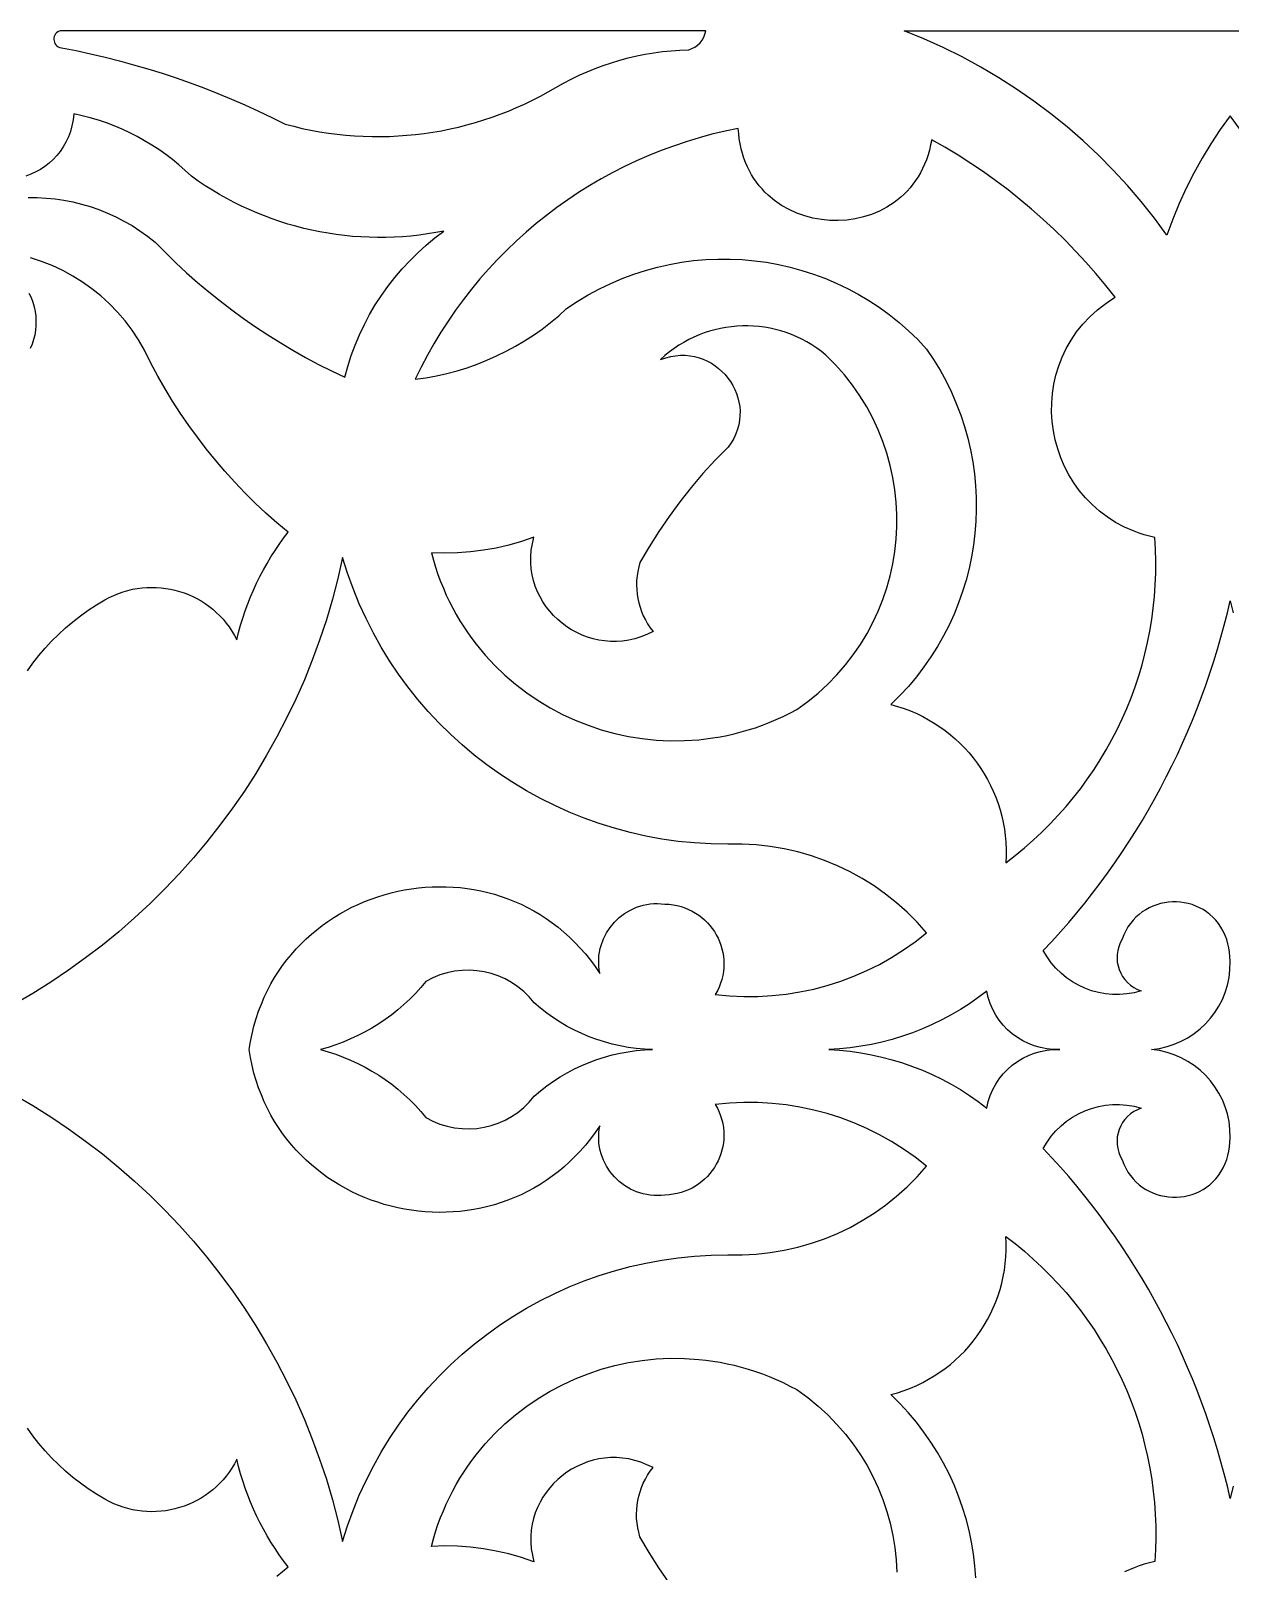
# Model space of a CAD drawing. Extents: x -350 to 350, y -250 to 250.
# Drawn here: x -43.7 to 3.4, y 129.5 to 190 of the extents above; entities that cross this region are included whole.
import ezdxf

# ---------------------------------------------------------------- set-up
doc = ezdxf.new("R2010")
doc.units = 0
doc.layers.add('BITMAP_LAYER', color=18, linetype='CONTINUOUS')

msp = doc.modelspace()

# ---------------------------------------------------------------- linework, layer by layer
at = {"layer": 'BITMAP_LAYER'}
for points in [[(-42.551, 190), (-42.612, 189.983), (-42.665, 189.955), (-42.711, 189.919), (-42.749, 189.876), (-42.778, 189.828), (-42.799, 189.775), (-42.811, 189.719), (-42.815, 189.662), (-42.81, 189.606), (-42.796, 189.551), (-42.773, 189.499), (-42.74, 189.451), (-42.699, 189.41), (-42.648, 189.376), (-42.587, 189.351), (-42.516, 189.336), (-41.944, 189.222), (-41.375, 189.099), (-40.808, 188.966), (-40.244, 188.823), (-39.683, 188.669), (-39.125, 188.506), (-38.57, 188.333), (-38.018, 188.15), (-37.47, 187.957), (-36.925, 187.755), (-36.383, 187.543), (-35.846, 187.321), (-35.313, 187.09), (-34.783, 186.849), (-34.258, 186.598), (-33.737, 186.338), (-33.4, 186.25), (-33.061, 186.17), (-32.721, 186.1), (-32.38, 186.038), (-32.038, 185.984), (-31.696, 185.94), (-31.353, 185.904), (-31.01, 185.877), (-30.666, 185.859), (-30.323, 185.849), (-29.98, 185.848), (-29.637, 185.855), (-29.294, 185.871), (-28.953, 185.896), (-28.612, 185.929), (-28.272, 185.971), (-27.933, 186.021), (-27.596, 186.079), (-27.26, 186.146), (-26.926, 186.222), (-26.594, 186.306), (-26.263, 186.398), (-25.935, 186.499), (-25.609, 186.608), (-25.286, 186.725), (-24.965, 186.85), (-24.647, 186.984), (-24.332, 187.126), (-24.021, 187.276), (-23.712, 187.435), (-23.407, 187.601), (-23.106, 187.776), (-22.806, 187.945), (-22.502, 188.103), (-22.193, 188.252), (-21.88, 188.391), (-21.563, 188.52), (-21.242, 188.639), (-20.918, 188.747), (-20.591, 188.846), (-20.261, 188.934), (-19.928, 189.012), (-19.593, 189.08), (-19.255, 189.137), (-18.916, 189.183), (-18.575, 189.219), (-18.232, 189.244), (-17.888, 189.259), (-17.761, 189.302), (-17.644, 189.363), (-17.538, 189.44), (-17.443, 189.53), (-17.363, 189.633), (-17.297, 189.746), (-17.249, 189.868), (-17.218, 189.998)], [(-5.436, 157.337), (-5.065, 157.622), (-4.705, 157.919), (-4.356, 158.225), (-4.018, 158.541), (-3.691, 158.866), (-3.375, 159.2), (-3.071, 159.544), (-2.778, 159.895), (-2.497, 160.255), (-2.228, 160.623), (-1.971, 160.998), (-1.726, 161.381), (-1.493, 161.771), (-1.272, 162.167), (-1.064, 162.57), (-0.869, 162.979), (-0.687, 163.393), (-0.517, 163.814), (-0.361, 164.239), (-0.218, 164.669), (-0.088, 165.104), (0.028, 165.543), (0.131, 165.985), (0.22, 166.432), (0.294, 166.882), (0.355, 167.335), (0.402, 167.79), (0.434, 168.249), (0.452, 168.709), (0.455, 169.171), (0.443, 169.634), (0.417, 170.099), (0.206, 170.151), (0, 170.21), (-0.2, 170.275), (-0.396, 170.348), (-0.77, 170.512), (-1.123, 170.7), (-1.453, 170.911), (-1.762, 171.144), (-2.048, 171.396), (-2.311, 171.667), (-2.551, 171.954), (-2.769, 172.256), (-2.962, 172.571), (-3.132, 172.899), (-3.278, 173.237), (-3.4, 173.583), (-3.497, 173.937), (-3.569, 174.297), (-3.616, 174.66), (-3.638, 175.026), (-3.635, 175.393), (-3.605, 175.76), (-3.55, 176.124), (-3.468, 176.484), (-3.359, 176.839), (-3.224, 177.187), (-3.062, 177.527), (-2.872, 177.857), (-2.655, 178.175), (-2.409, 178.48), (-2.136, 178.77), (-1.834, 179.043), (-1.672, 179.174), (-1.503, 179.299), (-1.327, 179.42), (-1.144, 179.536), (-1.515, 180.006), (-1.897, 180.465), (-2.291, 180.914), (-2.696, 181.353), (-3.112, 181.781), (-3.539, 182.198), (-3.977, 182.604), (-4.424, 182.998), (-4.882, 183.381), (-5.349, 183.752), (-5.826, 184.112), (-6.313, 184.459), (-6.809, 184.794), (-7.313, 185.117), (-7.826, 185.427), (-8.348, 185.724), (-8.388, 185.517), (-8.435, 185.317), (-8.491, 185.124), (-8.554, 184.939), (-8.625, 184.76), (-8.703, 184.588), (-8.788, 184.424), (-8.88, 184.267), (-8.978, 184.116), (-9.082, 183.973), (-9.193, 183.836), (-9.308, 183.707), (-9.429, 183.584), (-9.555, 183.469), (-9.685, 183.36), (-9.82, 183.258), (-10.102, 183.076), (-10.398, 182.92), (-10.706, 182.792), (-11.024, 182.691), (-11.349, 182.617), (-11.679, 182.57), (-12.013, 182.55), (-12.347, 182.556), (-12.679, 182.589), (-13.008, 182.648), (-13.33, 182.734), (-13.644, 182.845), (-13.948, 182.982), (-14.238, 183.146), (-14.514, 183.335), (-14.772, 183.549), (-14.894, 183.666), (-15.01, 183.789), (-15.121, 183.919), (-15.227, 184.054), (-15.326, 184.196), (-15.419, 184.345), (-15.506, 184.499), (-15.585, 184.66), (-15.658, 184.827), (-15.723, 185), (-15.78, 185.18), (-15.829, 185.366), (-15.87, 185.557), (-15.902, 185.755), (-15.926, 185.959), (-15.94, 186.169), (-16.46, 186.06), (-16.975, 185.936), (-17.484, 185.797), (-17.987, 185.644), (-18.484, 185.477), (-18.975, 185.295), (-19.459, 185.1), (-19.937, 184.89), (-20.407, 184.668), (-20.869, 184.432), (-21.324, 184.183), (-21.771, 183.922), (-22.21, 183.648), (-22.64, 183.361), (-23.062, 183.062), (-23.474, 182.751), (-23.877, 182.429), (-24.271, 182.095), (-24.655, 181.749), (-25.028, 181.393), (-25.392, 181.025), (-25.744, 180.647), (-26.086, 180.258), (-26.416, 179.859), (-26.735, 179.449), (-27.043, 179.03), (-27.338, 178.601), (-27.621, 178.163), (-27.892, 177.715), (-28.149, 177.258), (-28.394, 176.793), (-28.626, 176.318), (-28.209, 176.377), (-27.797, 176.452), (-27.389, 176.544), (-26.986, 176.651), (-26.588, 176.773), (-26.196, 176.911), (-25.809, 177.064), (-25.43, 177.232), (-25.057, 177.415), (-24.692, 177.612), (-24.335, 177.824), (-23.986, 178.05), (-23.646, 178.29), (-23.315, 178.543), (-22.993, 178.81), (-22.682, 179.09), (-22.262, 179.371), (-21.833, 179.63), (-21.396, 179.867), (-20.951, 180.082), (-20.5, 180.275), (-20.042, 180.446), (-19.58, 180.595), (-19.113, 180.723), (-18.643, 180.829), (-18.169, 180.913), (-17.694, 180.976), (-17.217, 181.018), (-16.739, 181.039), (-16.262, 181.038), (-15.785, 181.016), (-15.31, 180.974), (-14.837, 180.91), (-14.368, 180.826), (-13.902, 180.721), (-13.441, 180.595), (-12.986, 180.449), (-12.537, 180.282), (-12.094, 180.095), (-11.659, 179.887), (-11.233, 179.659), (-10.816, 179.412), (-10.409, 179.144), (-10.012, 178.856), (-9.627, 178.548), (-9.254, 178.221), (-8.894, 177.873), (-8.548, 177.506), (-8.272, 177.093), (-8.017, 176.671), (-7.783, 176.242), (-7.571, 175.805), (-7.38, 175.362), (-7.209, 174.914), (-7.06, 174.46), (-6.932, 174.003), (-6.824, 173.541), (-6.738, 173.077), (-6.672, 172.611), (-6.626, 172.143), (-6.602, 171.674), (-6.597, 171.206), (-6.613, 170.737), (-6.65, 170.271), (-6.707, 169.806), (-6.784, 169.344), (-6.881, 168.885), (-6.998, 168.43), (-7.136, 167.98), (-7.293, 167.536), (-7.47, 167.098), (-7.667, 166.666), (-7.883, 166.243), (-8.12, 165.827), (-8.376, 165.421), (-8.651, 165.024), (-8.946, 164.637), (-9.26, 164.261), (-9.594, 163.898), (-9.947, 163.546), (-9.685, 163.473), (-9.43, 163.388), (-9.181, 163.293), (-8.937, 163.189), (-8.7, 163.074), (-8.469, 162.949), (-8.245, 162.816), (-8.027, 162.673), (-7.817, 162.522), (-7.614, 162.363), (-7.419, 162.195), (-7.231, 162.02), (-7.052, 161.837), (-6.88, 161.647), (-6.717, 161.45), (-6.563, 161.247), (-6.417, 161.037), (-6.28, 160.821), (-6.153, 160.6), (-6.035, 160.373), (-5.927, 160.141), (-5.828, 159.904), (-5.74, 159.663), (-5.662, 159.417), (-5.595, 159.168), (-5.538, 158.915), (-5.492, 158.659), (-5.458, 158.399), (-5.435, 158.137), (-5.423, 157.872), (-5.424, 157.605)], [(-18.991, 177.09), (-18.792, 177.16), (-18.595, 177.211), (-18.401, 177.244), (-18.209, 177.259), (-18.021, 177.259), (-17.837, 177.242), (-17.658, 177.21), (-17.484, 177.164), (-17.316, 177.105), (-17.154, 177.032), (-16.999, 176.947), (-16.852, 176.851), (-16.713, 176.744), (-16.582, 176.628), (-16.461, 176.502), (-16.349, 176.367), (-16.248, 176.225), (-16.157, 176.075), (-16.078, 175.92), (-16.011, 175.758), (-15.957, 175.592), (-15.915, 175.422), (-15.887, 175.248), (-15.874, 175.071), (-15.875, 174.893), (-15.892, 174.713), (-15.924, 174.533), (-15.973, 174.353), (-16.039, 174.174), (-16.122, 173.997), (-16.224, 173.822), (-16.344, 173.65), (-16.846, 173.139), (-17.328, 172.612), (-17.791, 172.069), (-18.234, 171.51), (-18.657, 170.936), (-19.06, 170.347), (-19.441, 169.744), (-19.801, 169.127), (-19.851, 168.952), (-19.889, 168.774), (-19.916, 168.596), (-19.932, 168.418), (-19.937, 168.239), (-19.931, 168.061), (-19.914, 167.884), (-19.887, 167.708), (-19.848, 167.534), (-19.799, 167.363), (-19.74, 167.195), (-19.67, 167.03), (-19.59, 166.869), (-19.5, 166.713), (-19.4, 166.561), (-19.29, 166.415), (-19.527, 166.3), (-19.766, 166.206), (-20.006, 166.131), (-20.245, 166.077), (-20.485, 166.041), (-20.722, 166.024), (-20.958, 166.024), (-21.191, 166.042), (-21.42, 166.077), (-21.644, 166.127), (-21.864, 166.193), (-22.078, 166.274), (-22.285, 166.369), (-22.484, 166.478), (-22.676, 166.6), (-22.858, 166.735), (-23.031, 166.881), (-23.194, 167.039), (-23.346, 167.208), (-23.486, 167.387), (-23.613, 167.575), (-23.727, 167.772), (-23.826, 167.978), (-23.911, 168.192), (-23.981, 168.413), (-24.034, 168.64), (-24.07, 168.874), (-24.088, 169.113), (-24.088, 169.357), (-24.068, 169.605), (-24.028, 169.857), (-23.968, 170.112), (-24.453, 169.946), (-24.946, 169.806), (-25.445, 169.691), (-25.948, 169.602), (-26.456, 169.539), (-26.966, 169.502), (-27.478, 169.492), (-27.992, 169.508), (-27.913, 169.218), (-27.827, 168.934), (-27.733, 168.654), (-27.631, 168.379), (-27.522, 168.11), (-27.406, 167.845), (-27.283, 167.585), (-27.152, 167.33), (-27.015, 167.08), (-26.871, 166.836), (-26.721, 166.597), (-26.564, 166.364), (-26.401, 166.136), (-26.232, 165.913), (-25.877, 165.485), (-25.5, 165.08), (-25.102, 164.698), (-24.684, 164.34), (-24.249, 164.007), (-23.796, 163.699), (-23.327, 163.417), (-22.844, 163.161), (-22.347, 162.932), (-21.839, 162.73), (-21.32, 162.556), (-20.792, 162.41), (-20.255, 162.294), (-19.712, 162.207), (-19.163, 162.15), (-18.61, 162.123), (-18.054, 162.128), (-17.496, 162.165), (-17.216, 162.195), (-16.937, 162.233), (-16.658, 162.28), (-16.38, 162.335), (-16.101, 162.398), (-15.824, 162.47), (-15.547, 162.55), (-15.272, 162.638), (-14.997, 162.735), (-14.724, 162.841), (-14.452, 162.956), (-14.182, 163.079), (-13.914, 163.212), (-13.647, 163.353), (-13.216, 163.666), (-12.808, 163.998), (-12.426, 164.349), (-12.068, 164.717), (-11.735, 165.1), (-11.427, 165.498), (-11.144, 165.91), (-10.886, 166.334), (-10.654, 166.77), (-10.447, 167.215), (-10.265, 167.67), (-10.109, 168.133), (-9.979, 168.602), (-9.874, 169.077), (-9.795, 169.556), (-9.742, 170.038), (-9.715, 170.523), (-9.714, 171.008), (-9.74, 171.494), (-9.792, 171.978), (-9.87, 172.459), (-9.974, 172.937), (-10.106, 173.41), (-10.263, 173.877), (-10.448, 174.337), (-10.66, 174.789), (-10.898, 175.232), (-11.164, 175.664), (-11.457, 176.084), (-11.777, 176.492), (-12.124, 176.885), (-12.499, 177.264), (-12.678, 177.409), (-12.863, 177.544), (-13.053, 177.67), (-13.246, 177.785), (-13.444, 177.891), (-13.645, 177.987), (-13.85, 178.074), (-14.057, 178.15), (-14.267, 178.217), (-14.479, 178.275), (-14.693, 178.322), (-14.909, 178.36), (-15.125, 178.388), (-15.343, 178.406), (-15.561, 178.415), (-15.779, 178.414), (-15.996, 178.403), (-16.213, 178.383), (-16.43, 178.353), (-16.644, 178.313), (-16.858, 178.264), (-17.069, 178.205), (-17.277, 178.137), (-17.483, 178.059), (-17.686, 177.971), (-17.886, 177.874), (-18.082, 177.767), (-18.273, 177.651), (-18.46, 177.525), (-18.643, 177.39), (-18.82, 177.245)], [(-19.309, 150), (-19.63, 150.015), (-19.95, 150.043), (-20.267, 150.086), (-20.581, 150.143), (-20.892, 150.213), (-21.198, 150.297), (-21.501, 150.394), (-21.798, 150.504), (-22.091, 150.627), (-22.378, 150.763), (-22.658, 150.911), (-22.932, 151.072), (-23.2, 151.245), (-23.459, 151.43), (-23.711, 151.628), (-23.955, 151.836), (-24.152, 152.069), (-24.367, 152.28), (-24.597, 152.468), (-24.841, 152.633), (-25.097, 152.774), (-25.364, 152.891), (-25.639, 152.984), (-25.921, 153.053), (-26.208, 153.096), (-26.499, 153.115), (-26.79, 153.107), (-27.082, 153.074), (-27.371, 153.015), (-27.656, 152.929), (-27.936, 152.815), (-28.208, 152.675), (-28.41, 152.434), (-28.622, 152.201), (-28.842, 151.978), (-29.07, 151.765), (-29.307, 151.56), (-29.551, 151.366), (-29.803, 151.181), (-30.062, 151.007), (-30.327, 150.843), (-30.599, 150.689), (-30.878, 150.546), (-31.162, 150.414), (-31.451, 150.294), (-31.746, 150.184), (-32.046, 150.086), (-32.35, 150), (-32.046, 149.914), (-31.746, 149.816), (-31.451, 149.706), (-31.162, 149.586), (-30.878, 149.454), (-30.599, 149.311), (-30.327, 149.157), (-30.062, 148.993), (-29.803, 148.819), (-29.551, 148.634), (-29.307, 148.44), (-29.07, 148.235), (-28.842, 148.022), (-28.622, 147.799), (-28.41, 147.566), (-28.208, 147.325), (-27.936, 147.185), (-27.656, 147.071), (-27.371, 146.985), (-27.082, 146.926), (-26.79, 146.893), (-26.499, 146.885), (-26.208, 146.904), (-25.921, 146.947), (-25.639, 147.016), (-25.364, 147.109), (-25.097, 147.226), (-24.841, 147.367), (-24.597, 147.532), (-24.367, 147.72), (-24.152, 147.931), (-23.955, 148.164), (-23.711, 148.372), (-23.459, 148.57), (-23.2, 148.755), (-22.932, 148.928), (-22.658, 149.089), (-22.378, 149.237), (-22.091, 149.373), (-21.798, 149.496), (-21.501, 149.606), (-21.198, 149.703), (-20.892, 149.787), (-20.581, 149.857), (-20.267, 149.914), (-19.95, 149.957), (-19.63, 149.985)], [(-3.313, 150), (-3.573, 150.003), (-3.828, 150.028), (-4.077, 150.076), (-4.318, 150.146), (-4.55, 150.235), (-4.772, 150.344), (-4.983, 150.472), (-5.181, 150.617), (-5.366, 150.779), (-5.537, 150.957), (-5.691, 151.149), (-5.828, 151.355), (-5.948, 151.574), (-6.047, 151.805), (-6.126, 152.046), (-6.184, 152.298), (-6.521, 152.043), (-6.866, 151.801), (-7.221, 151.574), (-7.583, 151.362), (-7.953, 151.164), (-8.329, 150.981), (-8.713, 150.813), (-9.102, 150.66), (-9.497, 150.523), (-9.898, 150.4), (-10.303, 150.294), (-10.712, 150.203), (-11.125, 150.128), (-11.542, 150.069), (-11.961, 150.026), (-12.383, 150), (-11.961, 149.974), (-11.542, 149.931), (-11.125, 149.872), (-10.712, 149.797), (-10.303, 149.706), (-9.898, 149.6), (-9.497, 149.477), (-9.102, 149.34), (-8.713, 149.187), (-8.329, 149.019), (-7.953, 148.836), (-7.583, 148.638), (-7.221, 148.426), (-6.866, 148.199), (-6.521, 147.957), (-6.184, 147.702), (-6.126, 147.954), (-6.047, 148.195), (-5.948, 148.426), (-5.828, 148.645), (-5.691, 148.851), (-5.537, 149.043), (-5.366, 149.221), (-5.181, 149.383), (-4.983, 149.528), (-4.772, 149.656), (-4.55, 149.765), (-4.318, 149.854), (-4.077, 149.924), (-3.828, 149.972), (-3.573, 149.997)]]:
    msp.add_lwpolyline(points, close=True, dxfattribs=at)
for points in [[(3.764, 186.123), (3.374, 186.665), (2.984, 186.123), (2.616, 185.567), (2.27, 184.998), (1.948, 184.416), (1.648, 183.821), (1.372, 183.216), (1.12, 182.6), (0.892, 181.974), (0.399, 182.644), (-0.117, 183.294), (-0.656, 183.924), (-1.218, 184.532), (-1.8, 185.119), (-2.403, 185.684), (-3.027, 186.226), (-3.67, 186.744), (-4.331, 187.24), (-5.011, 187.71), (-5.708, 188.157), (-6.422, 188.578), (-7.152, 188.973), (-7.897, 189.342), (-8.657, 189.684), (-9.432, 189.999), (3.374, 189.999), (16.18, 189.999)], [(-43.822, 183.454), (-43.471, 183.451), (-43.119, 183.432), (-42.768, 183.397), (-42.419, 183.346), (-42.072, 183.279), (-41.727, 183.195), (-41.385, 183.095), (-41.048, 182.979), (-40.715, 182.846), (-40.386, 182.697), (-40.064, 182.532), (-39.748, 182.35), (-39.438, 182.151), (-39.136, 181.936), (-38.843, 181.704), (-38.439, 181.294), (-38.026, 180.894), (-37.605, 180.503), (-37.174, 180.123), (-36.735, 179.753), (-36.288, 179.393), (-35.832, 179.044), (-35.369, 178.705), (-34.897, 178.377), (-34.418, 178.06), (-33.932, 177.755), (-33.438, 177.46), (-32.937, 177.176), (-32.43, 176.904), (-31.916, 176.644), (-31.395, 176.395), (-31.277, 176.825), (-31.14, 177.247), (-30.986, 177.662), (-30.814, 178.069), (-30.624, 178.467), (-30.418, 178.856), (-30.195, 179.236), (-29.956, 179.606), (-29.701, 179.965), (-29.43, 180.313), (-29.144, 180.649), (-28.843, 180.973), (-28.528, 181.284), (-28.199, 181.583), (-27.856, 181.867), (-27.499, 182.138), (-27.824, 182.076), (-28.15, 182.023), (-28.476, 181.978), (-28.803, 181.943), (-29.129, 181.915), (-29.456, 181.897), (-29.783, 181.887), (-30.109, 181.885), (-30.434, 181.891), (-30.759, 181.907), (-31.084, 181.93), (-31.407, 181.962), (-31.729, 182.002), (-32.05, 182.05), (-32.369, 182.107), (-32.687, 182.172), (-33.003, 182.244), (-33.316, 182.325), (-33.628, 182.414), (-33.938, 182.512), (-34.245, 182.617), (-34.549, 182.73), (-34.851, 182.851), (-35.149, 182.98), (-35.445, 183.116), (-35.737, 183.261), (-36.026, 183.413), (-36.311, 183.574), (-36.593, 183.741), (-36.87, 183.917), (-37.144, 184.1), (-37.413, 184.291), (-37.655, 184.519), (-37.905, 184.738), (-38.162, 184.947), (-38.425, 185.146), (-38.696, 185.336), (-38.973, 185.516), (-39.256, 185.686), (-39.545, 185.846), (-39.839, 185.996), (-40.139, 186.135), (-40.444, 186.263), (-40.753, 186.381), (-41.067, 186.488), (-41.385, 186.584), (-41.707, 186.668), (-42.033, 186.742), (-42.06, 186.498), (-42.105, 186.266), (-42.168, 186.043), (-42.246, 185.832), (-42.34, 185.631), (-42.448, 185.442), (-42.57, 185.265), (-42.704, 185.099), (-42.85, 184.946), (-43.006, 184.805), (-43.172, 184.676), (-43.346, 184.56), (-43.529, 184.458), (-43.717, 184.369), (-43.912, 184.293)], [(-43.857, 164.866), (-43.637, 165.173), (-43.405, 165.469), (-43.162, 165.756), (-42.906, 166.033), (-42.639, 166.299), (-42.361, 166.555), (-42.073, 166.799), (-41.774, 167.031), (-41.465, 167.252), (-41.146, 167.46), (-40.817, 167.655), (-40.642, 167.75), (-40.463, 167.834), (-40.282, 167.908), (-40.099, 167.972), (-39.915, 168.026), (-39.729, 168.07), (-39.542, 168.104), (-39.355, 168.128), (-39.168, 168.143), (-38.98, 168.148), (-38.794, 168.144), (-38.608, 168.131), (-38.423, 168.108), (-38.241, 168.077), (-38.06, 168.036), (-37.881, 167.987), (-37.705, 167.929), (-37.532, 167.863), (-37.363, 167.787), (-37.197, 167.704), (-37.035, 167.612), (-36.878, 167.512), (-36.726, 167.404), (-36.579, 167.288), (-36.437, 167.164), (-36.302, 167.032), (-36.173, 166.893), (-36.05, 166.746), (-35.934, 166.592), (-35.826, 166.431), (-35.725, 166.262), (-35.632, 166.086), (-35.562, 166.373), (-35.484, 166.658), (-35.398, 166.94), (-35.305, 167.22), (-35.204, 167.497), (-35.096, 167.77), (-34.98, 168.041), (-34.857, 168.308), (-34.726, 168.572), (-34.588, 168.833), (-34.443, 169.089), (-34.291, 169.342), (-34.132, 169.591), (-33.966, 169.836), (-33.794, 170.076), (-33.614, 170.312), (-34.056, 170.683), (-34.487, 171.065), (-34.907, 171.459), (-35.316, 171.863), (-35.713, 172.278), (-36.098, 172.703), (-36.471, 173.138), (-36.833, 173.583), (-37.182, 174.038), (-37.518, 174.502), (-37.842, 174.975), (-38.152, 175.457), (-38.45, 175.947), (-38.734, 176.446), (-39.005, 176.952), (-39.262, 177.467), (-39.493, 177.867), (-39.746, 178.25), (-40.021, 178.614), (-40.317, 178.959), (-40.633, 179.284), (-40.967, 179.589), (-41.319, 179.872), (-41.687, 180.133), (-42.071, 180.372), (-42.469, 180.588), (-42.88, 180.779), (-43.303, 180.945), (-43.737, 181.086)], [(-43.795, 179.693), (-43.714, 179.523), (-43.647, 179.347), (-43.593, 179.168), (-43.554, 178.985), (-43.529, 178.799), (-43.518, 178.613), (-43.52, 178.426), (-43.537, 178.24), (-43.567, 178.056), (-43.612, 177.874), (-43.669, 177.696), (-43.741, 177.523)], [(-44.368, 148.222), (-43.645, 147.799), (-42.938, 147.355), (-42.246, 146.89), (-41.571, 146.404), (-40.912, 145.899), (-40.271, 145.374), (-39.647, 144.83), (-39.041, 144.267), (-38.453, 143.687), (-37.884, 143.089), (-37.335, 142.473), (-36.804, 141.841), (-36.294, 141.193), (-35.804, 140.529), (-35.335, 139.85), (-34.888, 139.156), (-34.461, 138.448), (-34.057, 137.725), (-33.675, 136.99), (-33.316, 136.241), (-32.98, 135.48), (-32.668, 134.707), (-32.38, 133.922), (-32.117, 133.126), (-31.878, 132.32), (-31.664, 131.503), (-31.477, 130.677), (-31.282, 131.297), (-31.064, 131.904), (-30.822, 132.498), (-30.558, 133.079), (-30.271, 133.645), (-29.962, 134.197), (-29.632, 134.734), (-29.282, 135.256), (-28.912, 135.762), (-28.523, 136.251), (-28.115, 136.723), (-27.689, 137.179), (-27.246, 137.616), (-26.786, 138.035), (-26.31, 138.436), (-25.819, 138.817), (-25.312, 139.179), (-24.792, 139.521), (-24.258, 139.842), (-23.711, 140.143), (-23.151, 140.421), (-22.58, 140.678), (-21.997, 140.913), (-21.404, 141.125), (-20.802, 141.313), (-20.189, 141.478), (-19.569, 141.618), (-18.94, 141.734), (-18.304, 141.825), (-17.661, 141.89), (-17.011, 141.929), (-16.357, 141.941), (-16.075, 141.935), (-15.795, 141.938), (-15.237, 141.967), (-14.685, 142.027), (-14.139, 142.118), (-13.601, 142.24), (-13.072, 142.391), (-12.553, 142.572), (-12.046, 142.781), (-11.552, 143.018), (-11.071, 143.283), (-10.606, 143.575), (-10.158, 143.894), (-9.727, 144.238), (-9.315, 144.608), (-9.116, 144.803), (-8.923, 145.003), (-8.735, 145.209), (-8.553, 145.422), (-8.993, 145.768), (-9.449, 146.089), (-9.919, 146.385), (-10.402, 146.656), (-10.898, 146.902), (-11.404, 147.122), (-11.92, 147.316), (-12.445, 147.484), (-12.979, 147.625), (-13.519, 147.739), (-14.065, 147.825), (-14.615, 147.884), (-15.17, 147.916), (-15.727, 147.919), (-16.285, 147.893), (-16.844, 147.839), (-16.763, 147.693), (-16.693, 147.545), (-16.634, 147.395), (-16.587, 147.244), (-16.551, 147.092), (-16.525, 146.94), (-16.51, 146.788), (-16.505, 146.637), (-16.51, 146.486), (-16.525, 146.337), (-16.549, 146.19), (-16.582, 146.045), (-16.625, 145.903), (-16.676, 145.763), (-16.736, 145.628), (-16.805, 145.496), (-16.881, 145.369), (-16.965, 145.247), (-17.057, 145.13), (-17.156, 145.019), (-17.262, 144.913), (-17.375, 144.815), (-17.494, 144.723), (-17.62, 144.639), (-17.753, 144.563), (-17.891, 144.495), (-18.034, 144.436), (-18.183, 144.386), (-18.338, 144.346), (-18.497, 144.315), (-18.661, 144.295), (-18.829, 144.286), (-18.975, 144.273), (-19.119, 144.268), (-19.261, 144.272), (-19.401, 144.284), (-19.538, 144.305), (-19.672, 144.334), (-19.804, 144.37), (-19.932, 144.414), (-20.177, 144.523), (-20.406, 144.658), (-20.617, 144.818), (-20.808, 145), (-20.976, 145.202), (-21.121, 145.423), (-21.24, 145.659), (-21.331, 145.91), (-21.365, 146.039), (-21.392, 146.172), (-21.411, 146.307), (-21.421, 146.444), (-21.423, 146.583), (-21.417, 146.724), (-21.401, 146.866), (-21.376, 147.009), (-21.558, 146.744), (-21.747, 146.49), (-21.942, 146.247), (-22.145, 146.015), (-22.354, 145.795), (-22.569, 145.585), (-22.79, 145.386), (-23.016, 145.199), (-23.248, 145.022), (-23.484, 144.856), (-23.725, 144.7), (-23.97, 144.555), (-24.22, 144.421), (-24.473, 144.297), (-24.729, 144.184), (-24.988, 144.081), (-25.251, 143.988), (-25.515, 143.906), (-25.782, 143.834), (-26.051, 143.771), (-26.321, 143.719), (-26.593, 143.677), (-26.865, 143.644), (-27.138, 143.622), (-27.412, 143.609), (-27.685, 143.606), (-27.959, 143.612), (-28.231, 143.628), (-28.503, 143.654), (-28.774, 143.689), (-29.044, 143.733), (-29.311, 143.787), (-29.577, 143.85), (-29.84, 143.921), (-30.101, 144.002), (-30.358, 144.092), (-30.613, 144.191), (-30.863, 144.299), (-31.11, 144.416), (-31.353, 144.541), (-31.592, 144.675), (-31.825, 144.818), (-32.054, 144.969), (-32.277, 145.129), (-32.494, 145.297), (-32.706, 145.474), (-32.911, 145.658), (-33.11, 145.851), (-33.302, 146.052), (-33.486, 146.262), (-33.663, 146.479), (-33.833, 146.704), (-33.994, 146.937), (-34.147, 147.178), (-34.291, 147.426), (-34.427, 147.682), (-34.553, 147.946), (-34.669, 148.217), (-34.775, 148.496), (-34.872, 148.782), (-34.958, 149.076), (-35.033, 149.377), (-35.097, 149.685), (-35.149, 150), (-35.097, 150.315), (-35.033, 150.623), (-34.958, 150.924), (-34.872, 151.218), (-34.775, 151.504), (-34.669, 151.783), (-34.553, 152.054), (-34.427, 152.318), (-34.291, 152.574), (-34.147, 152.822), (-33.994, 153.063), (-33.833, 153.296), (-33.663, 153.521), (-33.486, 153.738), (-33.302, 153.948), (-33.11, 154.149), (-32.911, 154.342), (-32.706, 154.526), (-32.494, 154.703), (-32.277, 154.871), (-32.054, 155.031), (-31.825, 155.182), (-31.592, 155.325), (-31.353, 155.459), (-31.11, 155.584), (-30.863, 155.701), (-30.613, 155.809), (-30.358, 155.908), (-30.101, 155.998), (-29.84, 156.079), (-29.577, 156.15), (-29.311, 156.213), (-29.044, 156.267), (-28.774, 156.311), (-28.503, 156.346), (-28.231, 156.372), (-27.959, 156.388), (-27.685, 156.394), (-27.412, 156.391), (-27.138, 156.378), (-26.865, 156.356), (-26.593, 156.323), (-26.321, 156.281), (-26.051, 156.229), (-25.782, 156.166), (-25.515, 156.094), (-25.251, 156.012), (-24.988, 155.919), (-24.729, 155.816), (-24.473, 155.703), (-24.22, 155.579), (-23.97, 155.445), (-23.725, 155.3), (-23.484, 155.144), (-23.248, 154.978), (-23.016, 154.801), (-22.79, 154.614), (-22.569, 154.415), (-22.354, 154.205), (-22.145, 153.985), (-21.942, 153.753), (-21.747, 153.51), (-21.558, 153.256), (-21.376, 152.991), (-21.401, 153.134), (-21.417, 153.276), (-21.423, 153.417), (-21.421, 153.556), (-21.411, 153.693), (-21.392, 153.828), (-21.365, 153.961), (-21.331, 154.09), (-21.24, 154.341), (-21.121, 154.577), (-20.976, 154.798), (-20.808, 155), (-20.617, 155.182), (-20.406, 155.342), (-20.177, 155.477), (-19.932, 155.586), (-19.804, 155.63), (-19.672, 155.666), (-19.538, 155.695), (-19.401, 155.716), (-19.261, 155.728), (-19.119, 155.732), (-18.975, 155.727), (-18.829, 155.714), (-18.661, 155.705), (-18.497, 155.685), (-18.338, 155.654), (-18.183, 155.614), (-18.034, 155.564), (-17.891, 155.505), (-17.753, 155.437), (-17.62, 155.361), (-17.494, 155.277), (-17.375, 155.185), (-17.262, 155.087), (-17.156, 154.981), (-17.057, 154.87), (-16.965, 154.753), (-16.881, 154.631), (-16.805, 154.504), (-16.736, 154.372), (-16.676, 154.237), (-16.625, 154.097), (-16.582, 153.955), (-16.549, 153.81), (-16.525, 153.663), (-16.51, 153.514), (-16.505, 153.363), (-16.51, 153.212), (-16.525, 153.06), (-16.551, 152.908), (-16.587, 152.756), (-16.634, 152.605), (-16.693, 152.455), (-16.763, 152.307), (-16.844, 152.161), (-16.285, 152.107), (-15.727, 152.081), (-15.17, 152.084), (-14.615, 152.116), (-14.065, 152.175), (-13.519, 152.261), (-12.979, 152.375), (-12.445, 152.516), (-11.92, 152.684), (-11.404, 152.878), (-10.898, 153.098), (-10.402, 153.344), (-9.919, 153.615), (-9.449, 153.911), (-8.993, 154.232), (-8.553, 154.578), (-8.735, 154.791), (-8.923, 154.997), (-9.315, 155.392), (-9.727, 155.762), (-10.158, 156.106), (-10.606, 156.425), (-11.071, 156.717), (-11.552, 156.982), (-12.046, 157.219), (-12.553, 157.428), (-13.072, 157.609), (-13.601, 157.76), (-14.139, 157.882), (-14.685, 157.973), (-15.237, 158.033), (-15.515, 158.052), (-15.795, 158.062), (-16.075, 158.065), (-16.357, 158.059), (-17.011, 158.071), (-17.661, 158.11), (-18.304, 158.175), (-18.94, 158.266), (-19.569, 158.382), (-20.189, 158.522), (-20.802, 158.687), (-21.404, 158.875), (-21.997, 159.087), (-22.58, 159.322), (-23.151, 159.579), (-23.711, 159.857), (-24.258, 160.158), (-24.792, 160.479), (-25.312, 160.821), (-25.819, 161.183), (-26.31, 161.564), (-26.786, 161.965), (-27.246, 162.384), (-27.689, 162.821), (-28.115, 163.277), (-28.523, 163.749), (-28.912, 164.238), (-29.282, 164.744), (-29.632, 165.266), (-29.962, 165.803), (-30.271, 166.355), (-30.558, 166.921), (-30.822, 167.502), (-31.064, 168.096), (-31.282, 168.703), (-31.477, 169.323), (-31.664, 168.497), (-31.878, 167.68), (-32.117, 166.874), (-32.38, 166.078), (-32.668, 165.293), (-32.98, 164.52), (-33.316, 163.759), (-33.675, 163.01), (-34.057, 162.275), (-34.461, 161.552), (-34.888, 160.844), (-35.335, 160.15), (-35.804, 159.471), (-36.294, 158.807), (-36.804, 158.159), (-37.335, 157.527), (-37.884, 156.911), (-38.453, 156.313), (-39.041, 155.733), (-39.647, 155.17), (-40.271, 154.626), (-40.912, 154.101), (-41.571, 153.596), (-42.246, 153.11), (-42.938, 152.645), (-43.645, 152.201), (-44.368, 151.778)], [(3.487, 132.857), (3.374, 132.376), (3.262, 132.857), (3.141, 133.336), (3.012, 133.813), (2.876, 134.286), (2.731, 134.757), (2.579, 135.225), (2.419, 135.69), (2.252, 136.153), (2.076, 136.612), (1.893, 137.068), (1.703, 137.521), (1.505, 137.97), (1.299, 138.416), (1.086, 138.859), (0.866, 139.297), (0.638, 139.732), (0.403, 140.164), (0.161, 140.591), (-0.088, 141.015), (-0.345, 141.434), (-0.609, 141.849), (-0.879, 142.26), (-1.157, 142.667), (-1.442, 143.069), (-1.733, 143.466), (-2.032, 143.859), (-2.337, 144.248), (-2.649, 144.631), (-2.968, 145.01), (-3.293, 145.383), (-3.625, 145.752), (-3.964, 146.115), (-3.816, 146.365), (-3.65, 146.597), (-3.466, 146.811), (-3.265, 147.007), (-3.05, 147.184), (-2.821, 147.341), (-2.58, 147.478), (-2.329, 147.595), (-2.069, 147.689), (-1.801, 147.762), (-1.527, 147.811), (-1.249, 147.838), (-0.967, 147.841), (-0.684, 147.819), (-0.4, 147.772), (-0.118, 147.699), (-0.271, 147.638), (-0.413, 147.562), (-0.542, 147.472), (-0.658, 147.369), (-0.761, 147.256), (-0.85, 147.133), (-0.925, 147.001), (-0.985, 146.863), (-1.029, 146.719), (-1.058, 146.57), (-1.07, 146.419), (-1.065, 146.267), (-1.043, 146.114), (-1.003, 145.963), (-0.944, 145.814), (-0.867, 145.669), (-0.802, 145.498), (-0.726, 145.338), (-0.64, 145.188), (-0.544, 145.048), (-0.439, 144.919), (-0.326, 144.8), (-0.205, 144.693), (-0.077, 144.595), (0.056, 144.509), (0.195, 144.433), (0.339, 144.368), (0.487, 144.313), (0.638, 144.27), (0.792, 144.237), (0.947, 144.215), (1.104, 144.204), (1.261, 144.203), (1.417, 144.214), (1.573, 144.235), (1.727, 144.268), (1.878, 144.311), (2.027, 144.366), (2.171, 144.431), (2.311, 144.508), (2.445, 144.595), (2.574, 144.694), (2.696, 144.804), (2.81, 144.925), (2.916, 145.057), (3.013, 145.2), (3.101, 145.355), (3.178, 145.521), (3.238, 145.681), (3.286, 145.845), (3.323, 146.012), (3.349, 146.182), (3.365, 146.354), (3.373, 146.526), (3.364, 146.869), (3.328, 147.174), (3.266, 147.47), (3.179, 147.755), (3.067, 148.03), (2.933, 148.292), (2.777, 148.541), (2.6, 148.774), (2.405, 148.991), (2.191, 149.191), (1.96, 149.372), (1.714, 149.534), (1.453, 149.674), (1.179, 149.792), (0.893, 149.887), (0.596, 149.956), (0.29, 150), (0.596, 150.044), (0.893, 150.113), (1.179, 150.208), (1.453, 150.326), (1.714, 150.466), (1.96, 150.628), (2.191, 150.809), (2.405, 151.009), (2.6, 151.226), (2.777, 151.459), (2.933, 151.708), (3.067, 151.97), (3.179, 152.245), (3.266, 152.53), (3.328, 152.826), (3.364, 153.131), (3.373, 153.474), (3.365, 153.646), (3.349, 153.818), (3.323, 153.988), (3.286, 154.155), (3.238, 154.319), (3.178, 154.479), (3.101, 154.645), (3.013, 154.8), (2.916, 154.943), (2.81, 155.075), (2.696, 155.196), (2.574, 155.306), (2.445, 155.405), (2.311, 155.492), (2.171, 155.569), (2.027, 155.634), (1.878, 155.689), (1.727, 155.732), (1.573, 155.765), (1.417, 155.786), (1.261, 155.797), (1.104, 155.796), (0.947, 155.785), (0.792, 155.763), (0.638, 155.73), (0.487, 155.687), (0.339, 155.632), (0.195, 155.567), (0.056, 155.491), (-0.077, 155.405), (-0.205, 155.307), (-0.326, 155.2), (-0.439, 155.081), (-0.544, 154.952), (-0.64, 154.812), (-0.726, 154.662), (-0.802, 154.502), (-0.867, 154.331), (-0.944, 154.186), (-1.003, 154.037), (-1.043, 153.886), (-1.065, 153.733), (-1.07, 153.581), (-1.058, 153.43), (-1.029, 153.281), (-0.985, 153.137), (-0.925, 152.999), (-0.85, 152.867), (-0.761, 152.744), (-0.658, 152.631), (-0.542, 152.528), (-0.413, 152.438), (-0.271, 152.362), (-0.118, 152.301), (-0.4, 152.228), (-0.684, 152.181), (-0.967, 152.159), (-1.249, 152.162), (-1.527, 152.189), (-1.801, 152.238), (-2.069, 152.311), (-2.329, 152.405), (-2.58, 152.522), (-2.821, 152.659), (-3.05, 152.816), (-3.265, 152.993), (-3.466, 153.189), (-3.65, 153.403), (-3.816, 153.635), (-3.964, 153.885), (-3.625, 154.248), (-3.293, 154.617), (-2.968, 154.99), (-2.649, 155.369), (-2.337, 155.752), (-2.032, 156.141), (-1.733, 156.534), (-1.442, 156.931), (-1.157, 157.333), (-0.879, 157.74), (-0.609, 158.151), (-0.345, 158.566), (-0.088, 158.985), (0.161, 159.409), (0.403, 159.836), (0.638, 160.268), (0.866, 160.703), (1.086, 161.141), (1.299, 161.584), (1.505, 162.03), (1.703, 162.479), (1.893, 162.932), (2.076, 163.388), (2.252, 163.847), (2.419, 164.31), (2.579, 164.775), (2.731, 165.243), (2.876, 165.714), (3.012, 166.187), (3.141, 166.664), (3.262, 167.143), (3.374, 167.624), (3.487, 167.143)], [(-6.613, 129.263), (-6.65, 129.729), (-6.707, 130.194), (-6.784, 130.656), (-6.881, 131.115), (-6.998, 131.57), (-7.136, 132.02), (-7.293, 132.464), (-7.47, 132.902), (-7.667, 133.334), (-7.883, 133.757), (-8.12, 134.173), (-8.376, 134.579), (-8.651, 134.976), (-8.946, 135.363), (-9.26, 135.739), (-9.594, 136.102), (-9.947, 136.454), (-9.685, 136.527), (-9.43, 136.612), (-9.181, 136.707), (-8.937, 136.811), (-8.7, 136.926), (-8.469, 137.051), (-8.245, 137.184), (-8.027, 137.327), (-7.817, 137.478), (-7.614, 137.637), (-7.419, 137.805), (-7.231, 137.98), (-7.052, 138.163), (-6.88, 138.353), (-6.717, 138.55), (-6.563, 138.753), (-6.417, 138.963), (-6.28, 139.179), (-6.153, 139.4), (-6.035, 139.627), (-5.927, 139.859), (-5.828, 140.096), (-5.74, 140.337), (-5.662, 140.583), (-5.595, 140.832), (-5.538, 141.085), (-5.492, 141.341), (-5.458, 141.601), (-5.435, 141.863), (-5.423, 142.128), (-5.424, 142.395), (-5.436, 142.663), (-5.065, 142.378), (-4.705, 142.081), (-4.356, 141.775), (-4.018, 141.459), (-3.691, 141.134), (-3.375, 140.8), (-3.071, 140.456), (-2.778, 140.105), (-2.497, 139.745), (-2.228, 139.377), (-1.971, 139.002), (-1.726, 138.619), (-1.493, 138.229), (-1.272, 137.833), (-1.064, 137.43), (-0.869, 137.021), (-0.687, 136.607), (-0.517, 136.186), (-0.361, 135.761), (-0.218, 135.331), (-0.088, 134.896), (0.028, 134.457), (0.131, 134.015), (0.22, 133.568), (0.294, 133.118), (0.355, 132.665), (0.402, 132.21), (0.434, 131.751), (0.452, 131.291), (0.455, 130.829), (0.443, 130.366), (0.417, 129.901), (0.206, 129.849), (0, 129.79), (-0.2, 129.725), (-0.396, 129.652), (-0.77, 129.488)], [(-18.657, 129.064), (-19.06, 129.653), (-19.441, 130.256), (-19.801, 130.873), (-19.851, 131.048), (-19.889, 131.226), (-19.916, 131.404), (-19.932, 131.582), (-19.937, 131.761), (-19.931, 131.939), (-19.914, 132.116), (-19.887, 132.292), (-19.848, 132.466), (-19.799, 132.637), (-19.74, 132.805), (-19.67, 132.97), (-19.59, 133.131), (-19.5, 133.287), (-19.4, 133.439), (-19.29, 133.585), (-19.527, 133.7), (-19.766, 133.794), (-20.006, 133.869), (-20.245, 133.923), (-20.485, 133.959), (-20.722, 133.976), (-20.958, 133.976), (-21.191, 133.958), (-21.42, 133.923), (-21.644, 133.873), (-21.864, 133.807), (-22.078, 133.726), (-22.285, 133.631), (-22.484, 133.522), (-22.676, 133.4), (-22.858, 133.265), (-23.031, 133.119), (-23.194, 132.961), (-23.346, 132.792), (-23.486, 132.613), (-23.613, 132.425), (-23.727, 132.228), (-23.826, 132.022), (-23.911, 131.808), (-23.981, 131.587), (-24.034, 131.36), (-24.07, 131.126), (-24.088, 130.887), (-24.088, 130.643), (-24.068, 130.395), (-24.028, 130.143), (-23.968, 129.888), (-24.453, 130.054), (-24.946, 130.194), (-25.445, 130.309), (-25.948, 130.398), (-26.456, 130.461), (-26.966, 130.498), (-27.478, 130.508), (-27.992, 130.492), (-27.913, 130.782), (-27.827, 131.066), (-27.733, 131.346), (-27.631, 131.621), (-27.522, 131.89), (-27.406, 132.155), (-27.283, 132.415), (-27.152, 132.67), (-27.015, 132.92), (-26.871, 133.164), (-26.721, 133.403), (-26.564, 133.636), (-26.401, 133.864), (-26.232, 134.087), (-25.877, 134.515), (-25.5, 134.92), (-25.102, 135.302), (-24.684, 135.66), (-24.249, 135.993), (-23.796, 136.301), (-23.327, 136.583), (-22.844, 136.839), (-22.347, 137.068), (-21.839, 137.27), (-21.32, 137.444), (-20.792, 137.59), (-20.255, 137.706), (-19.712, 137.793), (-19.163, 137.85), (-18.61, 137.877), (-18.054, 137.872), (-17.496, 137.835), (-17.216, 137.805), (-16.937, 137.767), (-16.658, 137.72), (-16.38, 137.665), (-16.101, 137.602), (-15.824, 137.53), (-15.547, 137.45), (-15.272, 137.362), (-14.997, 137.265), (-14.724, 137.159), (-14.452, 137.044), (-14.182, 136.921), (-13.914, 136.788), (-13.647, 136.647), (-13.216, 136.334), (-12.808, 136.002), (-12.426, 135.651), (-12.068, 135.283), (-11.735, 134.9), (-11.427, 134.502), (-11.144, 134.09), (-10.886, 133.666), (-10.654, 133.23), (-10.447, 132.785), (-10.265, 132.33), (-10.109, 131.867), (-9.979, 131.398), (-9.874, 130.923), (-9.795, 130.444), (-9.742, 129.962), (-9.715, 129.477)], [(-34.056, 129.317), (-33.614, 129.688), (-33.794, 129.924), (-33.966, 130.164), (-34.132, 130.409), (-34.291, 130.658), (-34.443, 130.911), (-34.588, 131.167), (-34.726, 131.428), (-34.857, 131.692), (-34.98, 131.959), (-35.096, 132.23), (-35.204, 132.503), (-35.305, 132.78), (-35.398, 133.06), (-35.484, 133.342), (-35.562, 133.627), (-35.632, 133.914), (-35.725, 133.738), (-35.826, 133.569), (-35.934, 133.408), (-36.05, 133.254), (-36.173, 133.107), (-36.302, 132.968), (-36.437, 132.836), (-36.579, 132.712), (-36.726, 132.596), (-36.878, 132.488), (-37.035, 132.388), (-37.197, 132.296), (-37.363, 132.213), (-37.532, 132.137), (-37.705, 132.071), (-37.881, 132.013), (-38.06, 131.964), (-38.241, 131.923), (-38.423, 131.892), (-38.608, 131.869), (-38.794, 131.856), (-38.98, 131.852), (-39.168, 131.857), (-39.355, 131.872), (-39.542, 131.896), (-39.729, 131.93), (-39.915, 131.974), (-40.099, 132.028), (-40.282, 132.092), (-40.463, 132.166), (-40.642, 132.25), (-40.817, 132.345), (-41.146, 132.54), (-41.465, 132.748), (-41.774, 132.969), (-42.073, 133.201), (-42.361, 133.445), (-42.639, 133.701), (-42.906, 133.967), (-43.162, 134.244), (-43.405, 134.531), (-43.637, 134.827), (-43.857, 135.134)]]:
    msp.add_lwpolyline(points, dxfattribs=at)

doc.saveas('drawing.dxf')
